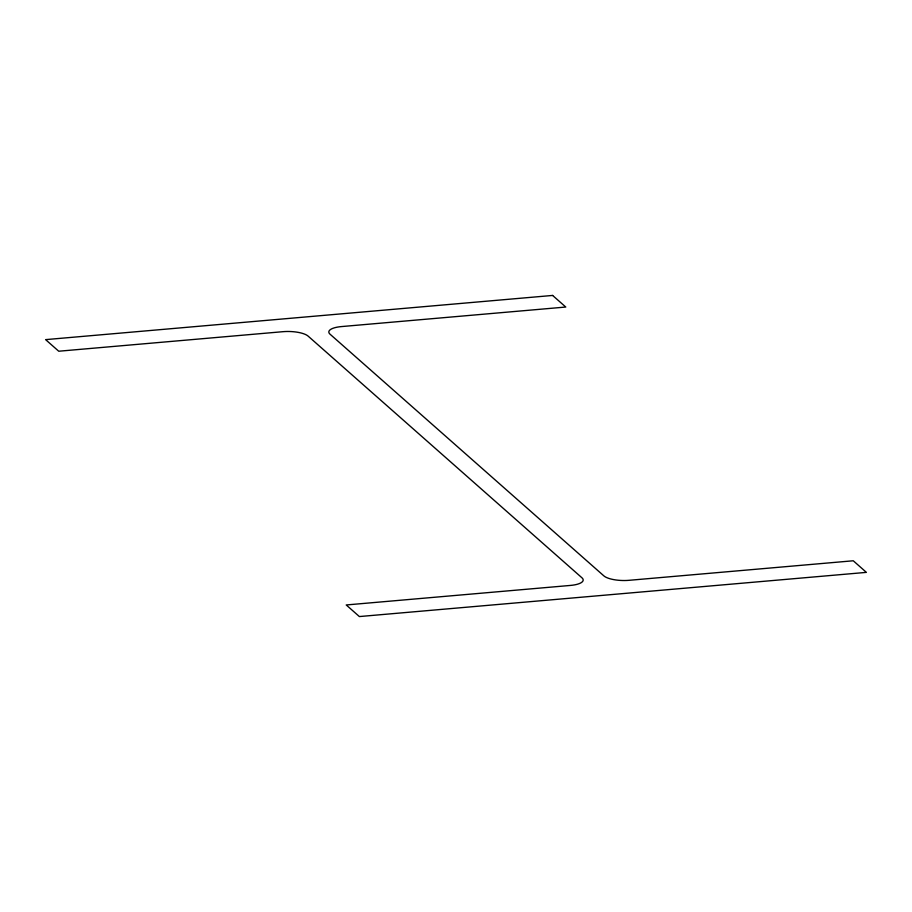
<?xml version="1.0" encoding="UTF-8"?>
<svg xmlns="http://www.w3.org/2000/svg" width="912" height="912" viewBox="0 0 912 912"><rect width="100%" height="100%" fill="white"/><g stroke="black" fill="none" stroke-linecap="round" stroke-linejoin="round"><path stroke-width="1.37" d="M552.626 295.442L45.6 339.629L58.733 351.223L282.994 331.683A19.528 6.202 2 0 1 308.108 336.106L581.947 577.798A19.528 6.202 2 0 1 570.49 585.424L346.229 604.964L359.374 616.558L866.4 572.371L853.267 560.777L629.006 580.317A19.528 6.202 2 0 1 603.892 575.894L330.053 334.202A19.528 6.202 2 0 1 341.51 326.576L565.771 307.036L552.626 295.442"/></g></svg>
